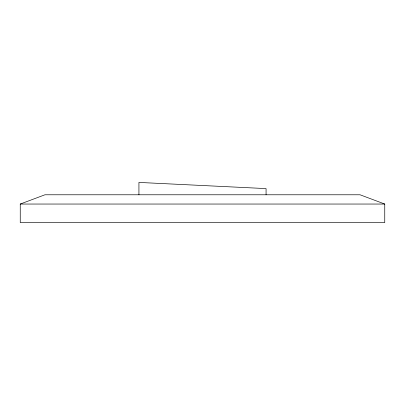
<?xml version="1.0" encoding="UTF-8"?>
<svg xmlns="http://www.w3.org/2000/svg" width="405" height="405" viewBox="0 0 405 405"><rect width="100%" height="100%" fill="white"/><g stroke="black" fill="none" stroke-linecap="round" stroke-linejoin="round"><path stroke-width="0.61" d="M20.25 204.044L44.96 194.78L360.04 194.78L384.75 204.044L384.75 222.578L20.25 222.578L20.25 204.044L384.75 204.044M266.07 194.78L266.07 188.598L138.93 182.422L138.93 194.78"/></g></svg>
